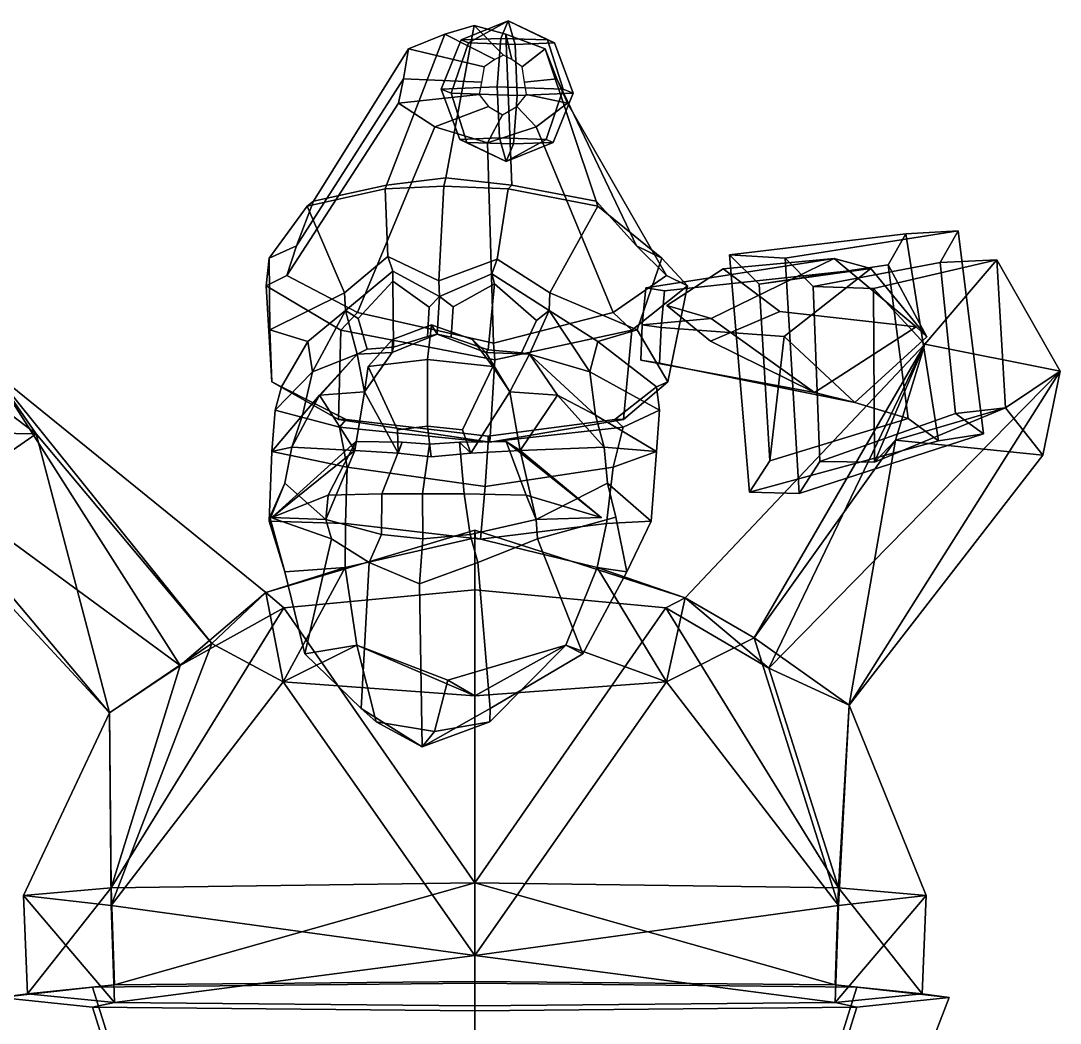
# Model space of a CAD drawing. Extents: x -301 to 177, y -153 to 314.
# Drawn here: x -140.9 to 177.2, y 6 to 312.8 of the extents above; entities that cross this region are included whole.
import ezdxf

# ---------------------------------------------------------------- set-up
doc = ezdxf.new("R2010")
doc.units = 0

msp = doc.modelspace()

# ---------------------------------------------------------------- linework, layer by layer
for p in [(-64.091278, 160.729126, 93.937881), (36.7341, 160.729126, 109.028419)]:
    msp.add_point(p)
for points in [[(5.99396, 307.382202, -33.092285), (8.255719, 312.779541, -48.203899), (-6.112992, 306.928131, -42.320713)], [(-6.112992, 306.928131, -42.320713), (8.255719, 312.779541, -48.203899), (-3.941611, 306.019928, -56.82848)], [(8.255719, 312.779541, -48.203899), (10.336731, 305.565826, -62.107876), (-3.941611, 306.019928, -56.82848)], [(5.99396, 307.382202, -33.092285), (20.272326, 306.928101, -38.371616), (8.255719, 312.779541, -48.203899)], [(8.255719, 312.779541, -48.203899), (22.443705, 306.019928, -52.879383), (10.336731, 305.565826, -62.107876)], [(20.272326, 306.928101, -38.371616), (22.443705, 306.019928, -52.879383), (8.255719, 312.779541, -48.203899)], [(-51.360207, 257.612915, 54.90715), (-28.999304, 262.487091, 70.133171), (-11.198099, 308.714508, 18.303576), (-22.26362, 304.233734, 13.232353)], [(-10.845557, 264.669586, 79.88118), (-2.157792, 311.329468, 21.649654), (-11.198099, 308.714508, 18.303576), (-28.999304, 262.487091, 70.133171)], [(4.118964, 300.94574, -38.480221), (0.84973, 298.670441, -38.758408), (-22.26362, 304.233734, 13.232353), (-11.198099, 308.714508, 18.303576)], [(6.749979, 302.27359, -38.209644), (4.118964, 300.94574, -38.480221), (-11.198099, 308.714508, 18.303576), (-2.157792, 311.329468, 21.649654)], [(-10.845557, 264.669586, 79.88118), (9.366714, 262.487091, 75.875412), (7.466033, 308.714508, 21.097038), (-2.157792, 311.329468, 21.649654)], [(6.749979, 302.27359, -38.209644), (-2.157792, 311.329468, 21.649654), (7.466033, 308.714508, 21.097038), (9.34492, 300.94574, -37.698051)], [(35.20565, 257.612915, 67.863464), (19.531414, 304.233734, 19.487822), (7.466033, 308.714508, 21.097038), (9.366714, 262.487091, 75.875412)], [(9.34492, 300.94574, -37.698051), (7.466033, 308.714508, 21.097038), (19.531414, 304.233734, 19.487822), (12.552341, 298.670441, -37.006874)], [(4.876355, 292.535553, -25.625166), (5.99396, 307.382202, -33.092285), (-6.112992, 306.928131, -42.320713), (-12.245483, 291.893372, -38.676121)], [(-12.245483, 291.893372, -38.676121), (-6.112992, 306.928131, -42.320713), (-3.941611, 306.019928, -56.82848), (-9.174676, 290.609009, -59.193279)], [(-3.941611, 306.019928, -56.82848), (10.336731, 305.565826, -62.107876), (11.017958, 289.966827, -66.659393), (-9.174676, 290.609009, -59.193279)], [(4.876355, 292.535553, -25.625166), (25.068979, 291.893372, -33.091255), (20.272326, 306.928101, -38.371616), (5.99396, 307.382202, -33.092285)], [(22.443705, 306.019928, -52.879383), (28.139788, 290.609009, -53.608414), (11.017958, 289.966827, -66.659393), (10.336731, 305.565826, -62.107876)], [(25.068979, 291.893372, -33.091255), (28.139788, 290.609009, -53.608414), (22.443705, 306.019928, -52.879383), (20.272326, 306.928101, -38.371616)], [(-56.544651, 243.950378, 29.679033), (-51.360207, 257.612915, 54.90715), (-22.26362, 304.233734, 13.232353), (-23.830629, 295.004791, 5.963974)], [(0.84973, 298.670441, -38.758408), (0.058994, 293.9841, -38.441891), (-23.830629, 295.004791, 5.963974), (-22.26362, 304.233734, 13.232353)], [(12.552341, 298.670441, -37.006874), (19.531414, 304.233734, 19.487822), (23.157797, 295.004791, 12.996737), (13.215754, 293.98407, -36.472713)], [(47.549232, 243.950378, 45.258766), (23.157797, 295.004791, 12.996737), (19.531414, 304.233734, 19.487822), (35.20565, 257.612915, 67.863464)], [(-59.533733, 234.859436, 8.13001), (-56.544651, 243.950378, 29.679033), (-23.830629, 295.004791, 5.963974), (-25.377386, 287.560333, 0.058672)], [(0.058994, 293.9841, -38.441891), (-0.658015, 290.203888, -38.198421), (-25.377386, 287.560333, 0.058672), (-23.830629, 295.004791, 5.963974)], [(13.215754, 293.98407, -36.472713), (23.157797, 295.004791, 12.996737), (26.365742, 287.560333, 7.803072), (13.830061, 290.203857, -36.029987)], [(56.71648, 234.859436, 25.529181), (26.365742, 287.560333, 7.803072), (23.157797, 295.004791, 12.996737), (47.549232, 243.950378, 45.258766)], [(-0.658015, 290.203888, -38.198421), (2.20094, 286.508636, -37.427601), (-14.175622, 280.283203, -3.811017), (-25.377386, 287.560333, 0.058672)], [(4.876355, 292.535553, -25.625166), (-12.245483, 291.893372, -38.676121), (-6.549375, 276.482452, -39.405087), (5.557578, 276.936554, -30.176657)], [(-12.245483, 291.893372, -38.676121), (-9.174676, 290.609009, -59.193279), (-4.377994, 275.57428, -53.912853), (-6.549375, 276.482452, -39.405087)], [(-4.377994, 275.57428, -53.912853), (-9.174676, 290.609009, -59.193279), (11.017958, 289.966827, -66.659393), (9.900349, 275.120178, -59.192249)], [(4.876355, 292.535553, -25.625166), (5.557578, 276.936554, -30.176657), (19.835939, 276.482452, -35.45599), (25.068979, 291.893372, -33.091255)], [(22.00732, 275.574249, -49.963757), (9.900349, 275.120178, -59.192249), (11.017958, 289.966827, -66.659393), (28.139788, 290.609009, -53.608414)], [(13.830061, 290.203857, -36.029987), (26.365742, 287.560333, 7.803072), (16.787809, 280.283203, 0.823283), (10.870701, 286.508636, -36.129997)], [(25.068979, 291.893372, -33.091255), (19.835939, 276.482452, -35.45599), (22.00732, 275.574249, -49.963757), (28.139788, 290.609009, -53.608414)], [(-37.881889, 223.494446, -6.820795), (-59.533733, 234.859436, 8.13001), (-25.377386, 287.560333, 0.058672), (-14.175622, 280.283203, -3.811017)], [(2.20094, 286.508636, -37.427601), (6.502005, 284.019165, -36.552868), (1.853079, 275.380676, -5.148481), (-14.175622, 280.283203, -3.811017)], [(10.870701, 286.508636, -36.129997), (16.787809, 280.283203, 0.823283), (1.853079, 275.380676, -5.148481), (6.502005, 284.019165, -36.552868)], [(40.390739, 223.494446, 4.89427), (16.787809, 280.283203, 0.823283), (26.365742, 287.560333, 7.803072), (56.71648, 234.859436, 25.529181)], [(3.730809, 214.117126, -17.508875), (-37.881889, 223.494446, -6.820795), (-14.175622, 280.283203, -3.811017), (1.853079, 275.380676, -5.148481)], [(3.730809, 214.117126, -17.508875), (1.853079, 275.380676, -5.148481), (16.787809, 280.283203, 0.823283), (40.390739, 223.494446, 4.89427)], [(5.557578, 276.936554, -30.176657), (-6.549375, 276.482452, -39.405087), (7.638571, 269.722839, -44.080578)], [(5.557578, 276.936554, -30.176657), (7.638571, 269.722839, -44.080578), (19.835939, 276.482452, -35.45599)], [(-6.549375, 276.482452, -39.405087), (-4.377994, 275.57428, -53.912853), (7.638571, 269.722839, -44.080578)], [(7.638571, 269.722839, -44.080578), (-4.377994, 275.57428, -53.912853), (9.900349, 275.120178, -59.192249)], [(19.835939, 276.482452, -35.45599), (7.638571, 269.722839, -44.080578), (22.00732, 275.574249, -49.963757)], [(7.638571, 269.722839, -44.080578), (9.900349, 275.120178, -59.192249), (22.00732, 275.574249, -49.963757)], [(-11.486476, 262.148865, 84.163391), (-10.845557, 264.669586, 79.88118), (-28.999304, 262.487091, 70.133171), (-29.403528, 261.395996, 75.407707)], [(-11.486476, 262.148865, 84.163391), (8.208937, 261.395996, 81.03717), (9.366714, 262.487091, 75.875412), (-10.845557, 264.669586, 79.88118)], [(-29.403528, 261.395996, 75.407707), (-28.999304, 262.487091, 70.133171), (-51.360207, 257.612915, 54.90715), (-53.321571, 256.01767, 59.784767)], [(-28.579664, 240.680573, 85.510315), (-29.403528, 261.395996, 75.407707), (-53.321571, 256.01767, 59.784767), (-41.840202, 229.48877, 75.169785)], [(-12.991803, 233.21106, 94.221024), (-11.486476, 262.148865, 84.163391), (-29.403528, 261.395996, 75.407707), (-28.579664, 240.680573, 85.510315)], [(-12.991803, 233.21106, 94.221024), (4.811924, 239.875397, 90.800224), (8.208937, 261.395996, 81.03717), (-11.486476, 262.148865, 84.163391)], [(4.811924, 239.875397, 90.800224), (21.015656, 229.48877, 84.577431), (35.652992, 256.01767, 73.101593), (8.208937, 261.395996, 81.03717)], [(8.208937, 261.395996, 81.03717), (35.652992, 256.01767, 73.101593), (35.20565, 257.612915, 67.863464), (9.366714, 262.487091, 75.875412)], [(-53.321571, 256.01767, 59.784767), (-51.360207, 257.612915, 54.90715), (-56.544651, 243.950378, 29.679033), (-64.953331, 240.151947, 30.905825)], [(-41.840202, 229.48877, 75.169785), (-53.321571, 256.01767, 59.784767), (-64.953331, 240.151947, 30.905825), (-64.666481, 218.160614, 55.789299)], [(21.015656, 229.48877, 84.577431), (47.670555, 218.160614, 72.602783), (55.230251, 240.151947, 48.893703), (35.652992, 256.01767, 73.101593)], [(35.652992, 256.01767, 73.101593), (55.230251, 240.151947, 48.893703), (47.549232, 243.950378, 45.258766), (35.20565, 257.612915, 67.863464)], [(129.954834, 247.605103, 116.519173), (145.942841, 248.535278, 87.527206), (92.969337, 240.152222, 58.801548), (75.980896, 241.117676, 86.368279)], [(145.942841, 248.535278, 87.527206), (140.439865, 238.837097, 84.465324), (101.548302, 231.514282, 63.365505), (92.969337, 240.152222, 58.801548)], [(153.665298, 186.327759, 91.155602), (145.942841, 248.535278, 87.527206), (129.954834, 247.605103, 116.519173), (139.901321, 184.22348, 122.361053)], [(153.665298, 186.327759, 91.155602), (145.116821, 192.630127, 86.587563), (140.439865, 238.837097, 84.465324), (145.942841, 248.535278, 87.527206)], [(129.954834, 247.605103, 116.519173), (75.980896, 241.117676, 86.368279), (85.011574, 232.137268, 91.173553), (124.504433, 238.073669, 113.487175)], [(139.901321, 184.22348, 122.361053), (129.954834, 247.605103, 116.519173), (124.504433, 238.073669, 113.487175), (130.675812, 191.04364, 117.431389)], [(-64.953331, 240.151947, 30.905825), (-56.544651, 243.950378, 29.679033), (-59.533733, 234.859436, 8.13001), (-65.800392, 231.690735, 6.595783)], [(55.230251, 240.151947, 48.893703), (63.157722, 231.690735, 25.896946), (56.71648, 234.859436, 25.529181), (47.549232, 243.950378, 45.258766)], [(-64.666481, 218.160614, 55.789299), (-64.953331, 240.151947, 30.905825), (-65.800392, 231.690735, 6.595783), (-64.126343, 202.315948, 21.894848)], [(-28.579664, 240.680573, 85.510315), (-41.840202, 229.48877, 75.169785), (-41.549263, 224.100891, 75.164276), (-27.090471, 236.203339, 85.948494)], [(-12.991803, 233.21106, 94.221024), (-28.579664, 240.680573, 85.510315), (-27.090471, 236.203339, 85.948494), (-12.774141, 228.432983, 92.766739)], [(-12.991803, 233.21106, 94.221024), (-12.774141, 228.432983, 92.766739), (3.262942, 235.390625, 90.76149), (4.811924, 239.875397, 90.800224)], [(4.811924, 239.875397, 90.800224), (3.262942, 235.390625, 90.76149), (20.739077, 224.100891, 84.486969), (21.015656, 229.48877, 84.577431)], [(47.670555, 218.160614, 72.602783), (57.077751, 202.315918, 40.035469), (63.157722, 231.690735, 25.896946), (55.230251, 240.151947, 48.893703)], [(49.230419, 219.778961, 116.190063), (70.337105, 221.648499, 126.101402), (107.949966, 240.021057, 125.453171), (50.336929, 231.0271, 114.947227)], [(50.336929, 231.0271, 114.947227), (107.949966, 240.021057, 125.453171), (119.236374, 236.933899, 94.240799), (56.081738, 230.16156, 103.383926)], [(56.812195, 225.648712, 179.035706), (73.9925, 236.835144, 185.5159), (107.949966, 240.021057, 125.453171), (70.337105, 221.648499, 126.101402)], [(91.389931, 223.764221, 184.089478), (133.123627, 219.092987, 141.193756), (107.949966, 240.021057, 125.453171), (73.9925, 236.835144, 185.5159)], [(97.322823, 168.125549, 60.521229), (82.116432, 168.488037, 89.947334), (75.980896, 241.117676, 86.368279), (92.969337, 240.152222, 58.801548)], [(82.116432, 168.488037, 89.947334), (88.263222, 178.136475, 93.356995), (85.011574, 232.137268, 91.173553), (75.980896, 241.117676, 86.368279)], [(97.322823, 168.125549, 60.521229), (92.969337, 240.152222, 58.801548), (101.548302, 231.514282, 63.365505), (103.606529, 177.920654, 64.006256)], [(140.439865, 238.837097, 84.465324), (157.818817, 239.669678, 52.814606), (120.025139, 230.818207, 32.295124), (101.548302, 231.514282, 63.365505)], [(133.123627, 219.092987, 141.193756), (136.342728, 216.022156, 105.888664), (119.236374, 236.933899, 94.240799), (107.949966, 240.021057, 125.453171)], [(157.818817, 239.669678, 52.814606), (135.723419, 213.76825, -15.235872), (120.025139, 230.818207, 32.295124)], [(157.818817, 239.669678, 52.814606), (177.177353, 205.515533, -22.688622), (135.723419, 213.76825, -15.235872)], [(160.450134, 194.314667, 53.837917), (157.818817, 239.669678, 52.814606), (140.439865, 238.837097, 84.465324), (145.116821, 192.630127, 86.587563)], [(160.450134, 194.314667, 53.837917), (177.177353, 205.515533, -22.688622), (157.818817, 239.669678, 52.814606)], [(-27.099237, 233.063599, 84.292938), (-27.090471, 236.203339, 85.948494), (-41.549263, 224.100891, 75.164276), (-37.716499, 221.67981, 76.181885)], [(-27.099237, 233.063599, 84.292938), (-15.948938, 225.10498, 90.238136), (-12.774141, 228.432983, 92.766739), (-27.090471, 236.203339, 85.948494)], [(55.094769, 218.911865, 104.66584), (56.081738, 230.16156, 103.383926), (119.236374, 236.933899, 94.240799), (92.683083, 216.134277, 84.025833)], [(70.129059, 214.782532, 187.911057), (91.389931, 223.764221, 184.089478), (73.9925, 236.835144, 185.5159), (56.812195, 225.648712, 179.035706)], [(136.342728, 216.022156, 105.888664), (124.504433, 238.073669, 113.487175), (85.011574, 232.137268, 91.173553), (119.236374, 236.933899, 94.240799)], [(92.683083, 216.134277, 84.025833), (119.236374, 236.933899, 94.240799), (85.011574, 232.137268, 91.173553), (88.263222, 178.136475, 93.356995)], [(114.369781, 195.939453, 98.009506), (130.675812, 191.04364, 117.431389), (124.504433, 238.073669, 113.487175), (136.342728, 216.022156, 105.888664)], [(-65.800392, 231.690735, 6.595783), (-59.533733, 234.859436, 8.13001), (-37.881889, 223.494446, -6.820795), (-42.941433, 218.089905, -9.627839)], [(-26.909229, 212.850098, 88.97905), (-27.099237, 233.063599, 84.292938), (-37.716499, 221.67981, 76.181885), (-34.97242, 212.267059, 82.660706)], [(-15.948938, 225.10498, 90.238136), (-27.099237, 233.063599, 84.292938), (-26.909229, 212.850098, 88.97905), (-16.502682, 216.160156, 93.937897)], [(4.030447, 232.302063, 88.990067), (3.262942, 235.390625, 90.76149), (-12.774141, 228.432983, 92.766739), (-8.578051, 225.279358, 91.472435)], [(-8.578051, 225.279358, 91.472435), (-9.177725, 216.003082, 95.479073), (2.135132, 212.043457, 92.931953), (4.030447, 232.302063, 88.990067)], [(2.135132, 212.043457, 92.931953), (12.32122, 211.16452, 88.197624), (16.897108, 221.050171, 81.954269), (4.030447, 232.302063, 88.990067)], [(4.030447, 232.302063, 88.990067), (16.897108, 221.050171, 81.954269), (20.739077, 224.100891, 84.486969), (3.262942, 235.390625, 90.76149)], [(63.157722, 231.690735, 25.896946), (46.050426, 218.089905, 3.691574), (40.390739, 223.494446, 4.89427), (56.71648, 234.859436, 25.529181)], [(-64.126343, 202.315948, 21.894848), (-65.800392, 231.690735, 6.595783), (-42.941433, 218.089905, -9.627839), (-43.732906, 190.787476, 1.589238)], [(-53.10817, 214.649536, 59.125404), (-41.549263, 224.100891, 75.164276), (-41.840202, 229.48877, 75.169785), (-64.666481, 218.160614, 55.789299)], [(35.641979, 214.649536, 72.408638), (47.670555, 218.160614, 72.602783), (21.015656, 229.48877, 84.577431), (20.739077, 224.100891, 84.486969)], [(57.077751, 202.315918, 40.035469), (43.523067, 190.787476, 14.648841), (46.050426, 218.089905, 3.691574), (63.157722, 231.690735, 25.896946)], [(49.230419, 219.778961, 116.190063), (50.336929, 231.0271, 114.947227), (56.081738, 230.16156, 103.383926), (55.094769, 218.911865, 104.66584)], [(120.025139, 230.818207, 32.295124), (120.339722, 177.685211, 31.996845), (103.606529, 177.920654, 64.006256), (101.548302, 231.514282, 63.365505)], [(120.339722, 177.685211, 31.996845), (120.025139, 230.818207, 32.295124), (135.723419, 213.76825, -15.235872)], [(-16.502682, 216.160156, 93.937897), (-13.48182, 216.870728, 97.494995), (-12.774141, 228.432983, 92.766739), (-15.948938, 225.10498, 90.238136)], [(-9.177725, 216.003082, 95.479073), (-8.578051, 225.279358, 91.472435), (-12.774141, 228.432983, 92.766739), (-13.48182, 216.870728, 97.494995)], [(-51.695263, 205.314758, 62.74902), (-41.549263, 224.100891, 75.164276), (-53.10817, 214.649536, 59.125404)], [(-37.949688, 210.710144, 83.762894), (-41.549263, 224.100891, 75.164276), (-51.695263, 205.314758, 62.74902)], [(-42.941433, 218.089905, -9.627839), (-37.881889, 223.494446, -6.820795), (3.730809, 214.117126, -17.508875), (4.159691, 208.980286, -20.374393)], [(-34.97242, 212.267059, 82.660706), (-37.716499, 221.67981, 76.181885), (-41.549263, 224.100891, 75.164276), (-37.949688, 210.710144, 83.762894)], [(46.050426, 218.089905, 3.691574), (4.159691, 208.980286, -20.374393), (3.730809, 214.117126, -17.508875), (40.390739, 223.494446, 4.89427)], [(12.32122, 211.16452, 88.197624), (14.779719, 210.710144, 91.654907), (20.739077, 224.100891, 84.486969), (16.897108, 221.050171, 81.954269)], [(14.779719, 210.710144, 91.654907), (33.230057, 205.314758, 75.459793), (20.739077, 224.100891, 84.486969)], [(33.230057, 205.314758, 75.459793), (35.641979, 214.649536, 72.408638), (20.739077, 224.100891, 84.486969)], [(70.129059, 214.782532, 187.911057), (56.812195, 225.648712, 179.035706), (70.337105, 221.648499, 126.101402), (102.0271, 199.038696, 128.805862)], [(70.129059, 214.782532, 187.911057), (102.0271, 199.038696, 128.805862), (133.123627, 219.092987, 141.193756), (91.389931, 223.764221, 184.089478)], [(-16.42309, 209.100861, 118.857727), (-15.285988, 219.784607, 111.260338), (-27.201632, 215.266296, 107.283188), (-34.637539, 206.985107, 110.105057)], [(-15.285988, 219.784607, 111.260338), (-13.48182, 216.870728, 97.494995), (-27.285545, 211.301697, 91.711166), (-27.201632, 215.266296, 107.283188)], [(-16.42309, 209.100861, 118.857727), (3.555807, 206.985077, 115.821457), (-2.728063, 215.266296, 110.946152), (-15.285988, 219.784607, 111.260338)], [(-15.285988, 219.784607, 111.260338), (-2.728063, 215.266296, 110.946152), (1.410413, 211.301697, 96.006096), (-13.48182, 216.870728, 97.494995)], [(48.819725, 208.918884, 117.780983), (102.0271, 199.038696, 128.805862), (70.337105, 221.648499, 126.101402), (49.230419, 219.778961, 116.190063)], [(48.819725, 208.918884, 117.780983), (49.230419, 219.778961, 116.190063), (55.094769, 218.911865, 104.66584), (54.592361, 208.050659, 106.187378)], [(-64.666481, 218.160614, 55.789299), (-64.126343, 202.315948, 21.894848), (-61.158009, 200.756104, 23.951933), (-53.10817, 214.649536, 59.125404)], [(-43.732906, 190.787476, 1.589238), (-42.941433, 218.089905, -9.627839), (4.159691, 208.980286, -20.374393), (2.574246, 183.851807, -9.781467)], [(-26.909229, 212.850098, 88.97905), (-27.285545, 211.301697, 91.711166), (-13.48182, 216.870728, 97.494995), (-16.502682, 216.160156, 93.937897)], [(2.135132, 212.043457, 92.931953), (-9.177725, 216.003082, 95.479073), (-13.48182, 216.870728, 97.494995), (1.410413, 211.301697, 96.006096)], [(43.523067, 190.787476, 14.648841), (2.574246, 183.851807, -9.781467), (4.159691, 208.980286, -20.374393), (46.050426, 218.089905, 3.691574)], [(47.670555, 218.160614, 72.602783), (35.641979, 214.649536, 72.408638), (53.637215, 200.756104, 41.133335), (57.077751, 202.315918, 40.035469)], [(54.592361, 208.050659, 106.187378), (55.094769, 218.911865, 104.66584), (92.683083, 216.134277, 84.025833), (114.369781, 195.939453, 98.009506)], [(102.0271, 199.038696, 128.805862), (114.369781, 195.939453, 98.009506), (136.342728, 216.022156, 105.888664), (133.123627, 219.092987, 141.193756)], [(-211.201233, 187.630524, 59.536434), (-136.177948, 186.366882, 59.857269), (-173.062149, 214.205261, 73.735313)], [(-173.062149, 214.205261, 73.735313), (-136.177948, 186.366882, 59.857269), (-149.622055, 205.542603, 17.77009)], [(-53.10817, 214.649536, 59.125404), (-61.158009, 200.756104, 23.951933), (-63.127682, 193.646057, 27.149687), (-51.695263, 205.314758, 62.74902)], [(-34.637539, 206.985107, 110.105057), (-27.201632, 215.266296, 107.283188), (-27.285545, 211.301697, 91.711166), (-35.754887, 199.252686, 94.276337)], [(3.555807, 206.985077, 115.821457), (8.757589, 199.252686, 100.938522), (1.410413, 211.301697, 96.006096), (-2.728063, 215.266296, 110.946152)], [(35.641979, 214.649536, 72.408638), (33.230057, 205.314758, 75.459793), (54.584324, 193.646057, 44.767647), (53.637215, 200.756104, 41.133335)], [(83.463379, 123.97467, 45.745739), (135.723419, 213.76825, -15.235872), (62.413631, 136.218872, -1.487377)], [(87.95414, 114.660217, -30.830082), (62.413631, 136.218872, -1.487377), (135.723419, 213.76825, -15.235872)], [(83.463379, 123.97467, 45.745739), (126.802238, 184.420563, 26.736427), (135.723419, 213.76825, -15.235872)], [(87.95414, 114.660217, -30.830082), (135.723419, 213.76825, -15.235872), (177.177353, 205.515533, -22.688622)], [(114.369781, 195.939453, 98.009506), (92.683083, 216.134277, 84.025833), (88.263222, 178.136475, 93.356995), (130.675812, 191.04364, 117.431389)], [(120.339722, 177.685211, 31.996845), (135.723419, 213.76825, -15.235872), (126.802238, 184.420563, 26.736427)], [(-54.669491, 192.054596, 66.451294), (-37.949688, 210.710144, 83.762894), (-51.695263, 205.314758, 62.74902)], [(-49.527267, 198.188721, 89.401711), (-37.949688, 210.710144, 83.762894), (-54.669491, 192.054596, 66.451294)], [(-49.527267, 198.188721, 89.401711), (-35.754887, 199.252686, 94.276337), (-37.949688, 210.710144, 83.762894)], [(-26.909229, 212.850098, 88.97905), (-34.97242, 212.267059, 82.660706), (-37.949688, 210.710144, 83.762894), (-27.285545, 211.301697, 91.711166)], [(-35.754887, 199.252686, 94.276337), (-27.285545, 211.301697, 91.711166), (-37.949688, 210.710144, 83.762894)], [(2.135132, 212.043457, 92.931953), (1.410413, 211.301697, 96.006096), (14.779719, 210.710144, 91.654907), (12.32122, 211.16452, 88.197624)], [(8.757589, 199.252686, 100.938522), (14.779719, 210.710144, 91.654907), (1.410413, 211.301697, 96.006096)], [(23.353659, 198.188721, 100.309799), (14.779719, 210.710144, 91.654907), (8.757589, 199.252686, 100.938522)], [(23.353659, 198.188721, 100.309799), (34.990005, 192.054596, 79.870628), (14.779719, 210.710144, 91.654907)], [(34.990005, 192.054596, 79.870628), (33.230057, 205.314758, 75.459793), (14.779719, 210.710144, 91.654907)], [(-25.684347, 187.631348, 112.694336), (-34.637539, 206.985107, 110.105057), (-35.754887, 199.252686, 94.276337), (-25.471174, 180.42691, 101.668213)], [(-16.471256, 188.672424, 119.179535), (-16.42309, 209.100861, 118.857727), (-34.637539, 206.985107, 110.105057), (-25.684347, 187.631348, 112.694336)], [(-16.471256, 188.672424, 119.179535), (-5.763143, 187.631348, 115.675949), (3.555807, 206.985077, 115.821457), (-16.42309, 209.100861, 118.857727)], [(-5.763143, 187.631348, 115.675949), (-3.23969, 180.42691, 104.995598), (8.757589, 199.252686, 100.938522), (3.555807, 206.985077, 115.821457)], [(48.819725, 208.918884, 117.780983), (54.592361, 208.050659, 106.187378), (114.369781, 195.939453, 98.009506), (102.0271, 199.038696, 128.805862)], [(-92.127296, 115.437744, -30.314686), (-180.640747, 180.321106, 12.554722), (-149.622055, 205.542603, 17.77009)], [(-82.442093, 122.193726, 45.91293), (-65.966537, 137.811005, -3.29705), (-149.622055, 205.542603, 17.77009)], [(-82.442093, 122.193726, 45.91293), (-149.622055, 205.542603, 17.77009), (-136.177948, 186.366882, 59.857269)], [(-92.127296, 115.437744, -30.314686), (-149.622055, 205.542603, 17.77009), (-65.966537, 137.811005, -3.29705)], [(-51.695263, 205.314758, 62.74902), (-63.127682, 193.646057, 27.149687), (-64.082382, 180.988525, 33.384148), (-54.669491, 192.054596, 66.451294)], [(33.230057, 205.314758, 75.459793), (34.990005, 192.054596, 79.870628), (53.67186, 180.988495, 51.008427), (54.584324, 193.646057, 44.767647)], [(112.622353, 103.379303, 8.377866), (87.95414, 114.660217, -30.830082), (177.177353, 205.515533, -22.688622)], [(171.821579, 179.83667, 12.963461), (112.622353, 103.379303, 8.377866), (177.177353, 205.515533, -22.688622)], [(160.450134, 194.314667, 53.837917), (171.821579, 179.83667, 12.963461), (177.177353, 205.515533, -22.688622)], [(-64.126343, 202.315948, 21.894848), (-43.732906, 190.787476, 1.589238), (-41.338791, 190.813019, 2.718875), (-61.158009, 200.756104, 23.951933)], [(-63.127682, 193.646057, 27.149687), (-61.158009, 200.756104, 23.951933), (-41.338791, 190.813019, 2.718875), (-43.342533, 188.43161, 0.793907)], [(57.077751, 202.315918, 40.035469), (53.637215, 200.756104, 41.133335), (40.903126, 190.813019, 15.028025), (43.523067, 190.787476, 14.648841)], [(54.584324, 193.646057, 44.767647), (43.382652, 188.43161, 13.774066), (40.903126, 190.813019, 15.028025), (53.637215, 200.756104, 41.133335)], [(-58.021461, 182.280273, 68.543167), (-49.527267, 198.188721, 89.401711), (-54.669491, 192.054596, 66.451294)], [(-38.709785, 181.301575, 93.257896), (-49.527267, 198.188721, 89.401711), (-58.021461, 182.280273, 68.543167)], [(-38.709785, 181.301575, 93.257896), (-35.754887, 199.252686, 94.276337), (-49.527267, 198.188721, 89.401711)], [(-25.471174, 180.42691, 101.668213), (-35.754887, 199.252686, 94.276337), (-38.709785, 181.301575, 93.257896)], [(-3.23969, 180.42691, 104.995598), (11.881183, 181.301575, 100.829849), (8.757589, 199.252686, 100.938522)], [(11.881183, 181.301575, 100.829849), (23.353659, 198.188721, 100.309799), (8.757589, 199.252686, 100.938522)], [(11.881183, 181.301575, 100.829849), (37.582623, 182.280273, 82.852234), (23.353659, 198.188721, 100.309799)], [(37.582623, 182.280273, 82.852234), (34.990005, 192.054596, 79.870628), (23.353659, 198.188721, 100.309799)], [(120.339722, 177.685211, 31.996845), (160.450134, 194.314667, 53.837917), (145.116821, 192.630127, 86.587563), (103.606529, 177.920654, 64.006256)], [(160.450134, 194.314667, 53.837917), (120.339722, 177.685211, 31.996845), (126.802238, 184.420563, 26.736427)], [(160.450134, 194.314667, 53.837917), (126.802238, 184.420563, 26.736427), (171.821579, 179.83667, 12.963461)], [(-64.082382, 180.988525, 33.384148), (-63.127682, 193.646057, 27.149687), (-43.342533, 188.43161, 0.793907), (-41.037544, 176.186646, 3.569615)], [(-54.669491, 192.054596, 66.451294), (-64.082382, 180.988525, 33.384148), (-58.021461, 182.280273, 68.543167)], [(34.990005, 192.054596, 79.870628), (37.582623, 182.280273, 82.852234), (53.67186, 180.988495, 51.008427)], [(53.67186, 180.988495, 51.008427), (40.365993, 176.186646, 15.753284), (43.382652, 188.43161, 13.774066), (54.584324, 193.646057, 44.767647)], [(139.901321, 184.22348, 122.361053), (130.675812, 191.04364, 117.431389), (88.263222, 178.136475, 93.356995), (82.116432, 168.488037, 89.947334)], [(153.665298, 186.327759, 91.155602), (97.322823, 168.125549, 60.521229), (103.606529, 177.920654, 64.006256), (145.116821, 192.630127, 86.587563)], [(-43.732906, 190.787476, 1.589238), (2.574246, 183.851807, -9.781467), (2.151518, 185.614746, -6.957069), (-41.338791, 190.813019, 2.718875)], [(-43.342533, 188.43161, 0.793907), (-41.338791, 190.813019, 2.718875), (2.151518, 185.614746, -6.957069), (2.099426, 183.838806, -6.609021)], [(-41.037544, 176.186646, 3.569615), (-43.342533, 188.43161, 0.793907), (2.099426, 183.838806, -6.609021), (1.232542, 170.277313, -0.817071)], [(-16.471256, 188.672424, 119.179535), (-25.684347, 187.631348, 112.694336), (-25.471174, 180.42691, 101.668213), (-15.306826, 179.388672, 109.688515)], [(-16.471256, 188.672424, 119.179535), (-15.306826, 179.388672, 109.688515), (-3.23969, 180.42691, 104.995598), (-5.763143, 187.631348, 115.675949)], [(40.365993, 176.186646, 15.753284), (1.232542, 170.277313, -0.817071), (2.099426, 183.838806, -6.609021), (43.382652, 188.43161, 13.774066)], [(43.382652, 188.43161, 13.774066), (2.099426, 183.838806, -6.609021), (2.151518, 185.614746, -6.957069), (40.903126, 190.813019, 15.028025)], [(43.523067, 190.787476, 14.648841), (40.903126, 190.813019, 15.028025), (2.151518, 185.614746, -6.957069), (2.574246, 183.851807, -9.781467)], [(-211.201233, 187.630524, 59.536434), (-170.816788, 162.437439, 48.430222), (-136.177948, 186.366882, 59.857269)], [(-170.816788, 162.437439, 48.430222), (-113.776489, 101.016296, 12.309817), (-136.177948, 186.366882, 59.857269)], [(-113.776489, 101.016296, 12.309817), (-82.442093, 122.193726, 45.91293), (-136.177948, 186.366882, 59.857269)], [(153.665298, 186.327759, 91.155602), (139.901321, 184.22348, 122.361053), (82.116432, 168.488037, 89.947334), (97.322823, 168.125549, 60.521229)], [(-60.126804, 171.307373, 71.976334), (-58.021461, 182.280273, 68.543167), (-64.082382, 180.988525, 33.384148), (-64.881027, 159.652161, 41.609768)], [(-46.814777, 167.581543, 113.564667), (-38.418163, 184.063507, 106.978592), (-64.091278, 160.729126, 93.937881)], [(-38.418163, 184.063507, 106.978592), (-38.709785, 181.301575, 93.257896), (-64.091278, 160.729126, 93.937881)], [(-60.126804, 171.307373, 71.976334), (-47.566376, 160.164581, 105.362061), (-38.709785, 181.301575, 93.257896), (-58.021461, 182.280273, 68.543167)], [(-24.199085, 183.834015, 109.303177), (-38.418163, 184.063507, 106.978592), (-46.814777, 167.581543, 113.564667), (-30.460701, 167.968079, 124.909492)], [(-38.418163, 184.063507, 106.978592), (-24.199085, 183.834015, 109.303177), (-25.471174, 180.42691, 101.668213), (-38.709785, 181.301575, 93.257896)], [(-30.460701, 167.968079, 124.909492), (-17.97127, 167.967682, 127.490631), (-15.892747, 183.231079, 113.603271), (-24.199085, 183.834015, 109.303177)], [(-15.892747, 183.231079, 113.603271), (-15.306826, 179.388672, 109.688515), (-25.471174, 180.42691, 101.668213), (-24.199085, 183.834015, 109.303177)], [(-5.273424, 167.968079, 128.679276), (-6.691409, 183.834015, 111.923553), (-15.892747, 183.231079, 113.603271), (-17.97127, 167.967682, 127.490631)], [(-15.892747, 183.231079, 113.603271), (-6.691409, 183.834015, 111.923553), (-3.23969, 180.42691, 104.995598), (-15.306826, 179.388672, 109.688515)], [(-6.691409, 183.834015, 111.923553), (-5.273424, 167.968079, 128.679276), (13.685561, 167.581543, 122.619759), (7.585174, 184.063507, 113.863914)], [(7.585174, 184.063507, 113.863914), (11.881183, 181.301575, 100.829849), (-3.23969, 180.42691, 104.995598), (-6.691409, 183.834015, 111.923553)], [(13.685561, 167.581543, 122.619759), (36.7341, 160.729126, 109.028419), (7.585174, 184.063507, 113.863914)], [(7.585174, 184.063507, 113.863914), (36.7341, 160.729126, 109.028419), (11.881183, 181.301575, 100.829849)], [(38.590538, 171.307373, 86.751366), (37.582623, 182.280273, 82.852234), (11.881183, 181.301575, 100.829849), (16.805794, 160.164581, 114.996643)], [(38.590538, 171.307373, 86.751366), (52.027199, 159.652161, 59.107426), (53.67186, 180.988495, 51.008427), (37.582623, 182.280273, 82.852234)], [(112.622353, 103.379303, 8.377866), (126.802238, 184.420563, 26.736427), (83.463379, 123.97467, 45.745739)], [(171.821579, 179.83667, 12.963461), (126.802238, 184.420563, 26.736427), (112.622353, 103.379303, 8.377866)], [(-113.776489, 101.016296, 12.309817), (-180.640747, 180.321106, 12.554722), (-92.127296, 115.437744, -30.314686)], [(-170.816788, 162.437439, 48.430222), (-180.640747, 180.321106, 12.554722), (-113.776489, 101.016296, 12.309817)], [(-64.881027, 159.652161, 41.609768), (-64.082382, 180.988525, 33.384148), (-41.037544, 176.186646, 3.569615), (-41.533604, 158.912292, 12.133405)], [(-64.091278, 160.729126, 93.937881), (-38.709785, 181.301575, 93.257896), (-47.566376, 160.164581, 105.362061)], [(36.7341, 160.729126, 109.028419), (16.805794, 160.164581, 114.996643), (11.881183, 181.301575, 100.829849)], [(52.027199, 159.652161, 59.107426), (38.332996, 158.912292, 24.08704), (40.365993, 176.186646, 15.753284), (53.67186, 180.988495, 51.008427)], [(-41.533604, 158.912292, 12.133405), (-41.037544, 176.186646, 3.569615), (1.232542, 170.277313, -0.817071), (-0.211922, 154.091675, 8.833918)], [(38.332996, 158.912292, 24.08704), (-0.211922, 154.091675, 8.833918), (1.232542, 170.277313, -0.817071), (40.365993, 176.186646, 15.753284)], [(-60.110146, 144.125061, 51.641987), (-64.713867, 160.899841, 77.968651), (-60.126804, 171.307373, 71.976334), (-64.881027, 159.652161, 41.609768)], [(-60.126804, 171.307373, 71.976334), (-64.713867, 160.899841, 77.968651), (-45.813702, 154.214233, 98.175827), (-47.566376, 160.164581, 105.362061)], [(38.590538, 171.307373, 86.751366), (16.805794, 160.164581, 114.996643), (17.233919, 154.214203, 107.61216), (41.222164, 160.899811, 93.824097)], [(44.528126, 144.125061, 67.3032), (52.027199, 159.652161, 59.107426), (38.590538, 171.307373, 86.751366), (41.222164, 160.899811, 93.824097)], [(-47.566376, 160.164581, 105.362061), (-46.814777, 167.581543, 113.564667), (-64.091278, 160.729126, 93.937881)], [(-30.460701, 167.968079, 124.909492), (-46.814777, 167.581543, 113.564667), (-47.566376, 160.164581, 105.362061), (-30.5091, 155.618713, 118.599991)], [(-17.97127, 167.967682, 127.490631), (-30.460701, 167.968079, 124.909492), (-30.5091, 155.618713, 118.599991), (-17.842562, 154.265198, 126.630684)], [(-17.97127, 167.967682, 127.490631), (-17.842562, 154.265198, 126.630684), (-3.379842, 155.618713, 122.660431), (-5.273424, 167.968079, 128.679276)], [(-5.273424, 167.968079, 128.679276), (-3.379842, 155.618713, 122.660431), (16.805794, 160.164581, 114.996643), (13.685561, 167.581543, 122.619759)], [(16.805794, 160.164581, 114.996643), (36.7341, 160.729126, 109.028419), (13.685561, 167.581543, 122.619759)], [(-60.110146, 144.125061, 51.641987), (-64.881027, 159.652161, 41.609768), (-41.533604, 158.912292, 12.133405), (-41.620331, 145.471863, 31.431154)], [(-45.813702, 154.214233, 98.175827), (-64.713867, 160.899841, 77.968651), (-60.110146, 144.125061, 51.641987), (-53.971333, 119.008392, 77.364258)], [(-34.315727, 147, 122.959976), (-30.5091, 155.618713, 118.599991), (-47.566376, 160.164581, 105.362061), (-45.813702, 154.214233, 98.175827)], [(-1.01655, 147, 127.943863), (17.233919, 154.214203, 107.61216), (16.805794, 160.164581, 114.996643), (-3.379842, 155.618713, 122.660431)], [(17.233919, 154.214203, 107.61216), (31.127312, 119.008392, 90.100975), (44.528126, 144.125061, 67.3032), (41.222164, 160.899811, 93.824097)], [(44.528126, 144.125061, 67.3032), (35.42881, 145.471863, 35.473148), (38.332996, 158.912292, 24.08704), (52.027199, 159.652161, 59.107426)], [(-1.952844, 156.878967, -0.294995), (-1.948929, 138.65625, -51.165333), (-60.442371, 133.09137, -42.57951), (-65.966537, 137.811005, -3.29705)], [(-1.952844, 156.878967, -0.294995), (-65.966537, 137.811005, -3.29705), (-41.620331, 145.471863, 31.431154), (-1.822633, 154.570435, 9.36818)], [(-41.620331, 145.471863, 31.431154), (-41.533604, 158.912292, 12.133405), (-0.211922, 154.091675, 8.833918), (-1.822633, 154.570435, 9.36818)], [(-1.952844, 156.878967, -0.294995), (62.413631, 136.218872, -1.487377), (56.514263, 133.09137, -42.57951), (-1.948929, 138.65625, -51.165333)], [(-1.822633, 154.570435, 9.36818), (35.42881, 145.471863, 35.473148), (62.413631, 136.218872, -1.487377), (-1.952844, 156.878967, -0.294995)], [(35.42881, 145.471863, 35.473148), (-1.822633, 154.570435, 9.36818), (-0.211922, 154.091675, 8.833918), (38.332996, 158.912292, 24.08704)], [(-36.792343, 102.291534, 118.414932), (-34.315727, 147, 122.959976), (-45.813702, 154.214233, 98.175827), (-53.971333, 119.008392, 77.364258)], [(-18.945724, 140.488434, 134.001312), (-17.842562, 154.265198, 126.630684), (-30.5091, 155.618713, 118.599991), (-34.315727, 147, 122.959976)], [(-18.945724, 140.488434, 134.001312), (-1.01655, 147, 127.943863), (-3.379842, 155.618713, 122.660431), (-17.842562, 154.265198, 126.630684)], [(2.682243, 102.291534, 124.32309), (31.127312, 119.008392, 90.100975), (17.233919, 154.214203, 107.61216), (-1.01655, 147, 127.943863)], [(-18.103037, 90.635239, 128.371002), (-18.945724, 140.488434, 134.001312), (-34.315727, 147, 122.959976), (-36.792343, 102.291534, 118.414932)], [(-18.103037, 90.635239, 128.371002), (2.682243, 102.291534, 124.32309), (-1.01655, 147, 127.943863), (-18.945724, 140.488434, 134.001312)], [(-65.966537, 137.811005, -3.29705), (-60.600773, 110.485016, 56.9786), (-41.620331, 145.471863, 31.431154)], [(-60.600773, 110.485016, 56.9786), (-38.050785, 121.6875, 64.286827), (-41.620331, 145.471863, 31.431154)], [(-53.971333, 119.008392, 77.364258), (-60.110146, 144.125061, 51.641987), (-41.620331, 145.471863, 31.431154), (-38.050785, 121.6875, 64.286827)], [(31.127312, 119.008392, 90.100975), (25.919554, 121.6875, 68.891319), (35.42881, 145.471863, 35.473148), (44.528126, 144.125061, 67.3032)], [(56.662373, 110.485016, 56.9786), (35.42881, 145.471863, 35.473148), (25.919554, 121.6875, 68.891319)], [(62.413631, 136.218872, -1.487377), (35.42881, 145.471863, 35.473148), (56.662373, 110.485016, 56.9786)], [(-92.127296, 115.437744, -30.314686), (-65.966537, 137.811005, -3.29705), (-60.442371, 133.09137, -42.57951)], [(-82.442093, 122.193726, 45.91293), (-60.600773, 110.485016, 56.9786), (-65.966537, 137.811005, -3.29705)], [(-1.988075, 48.970917, -104.667221), (-60.442371, 133.09137, -42.57951), (-1.948929, 138.65625, -51.165333)], [(-1.988075, 48.970917, -104.667221), (-1.948929, 138.65625, -51.165333), (56.514263, 133.09137, -42.57951)], [(87.95414, 114.660217, -30.830082), (56.514263, 133.09137, -42.57951), (62.413631, 136.218872, -1.487377)], [(83.463379, 123.97467, 45.745739), (62.413631, 136.218872, -1.487377), (56.662373, 110.485016, 56.9786)], [(-113.274467, 47.44986, -68.986519), (-60.442371, 133.09137, -42.57951), (-1.988075, 48.970917, -104.667221)], [(-113.274467, 47.44986, -68.986519), (-92.127296, 115.437744, -30.314686), (-60.442371, 133.09137, -42.57951)], [(109.298325, 47.44986, -68.986511), (-1.988075, 48.970917, -104.667221), (56.514263, 133.09137, -42.57951)], [(109.298325, 47.44986, -68.986511), (56.514263, 133.09137, -42.57951), (87.95414, 114.660217, -30.830082)], [(-113.274467, 42.035919, 91.10984), (-82.442093, 122.193726, 45.91293), (-113.776489, 101.016296, 12.309817)], [(-113.274467, 42.035919, 91.10984), (-60.600773, 110.485016, 56.9786), (-82.442093, 122.193726, 45.91293)], [(-1.988073, 106.232941, 64.744453), (-38.050785, 121.6875, 64.286827), (-60.600773, 110.485016, 56.9786)], [(-36.792343, 102.291534, 118.414932), (-53.971333, 119.008392, 77.364258), (-38.050785, 121.6875, 64.286827), (-32.21674, 98.223557, 103.862152)], [(-32.21674, 98.223557, 103.862152), (-38.050785, 121.6875, 64.286827), (-10.262266, 111.032532, 75.983948), (-14.309266, 95.287689, 103.023422)], [(-10.262266, 111.032532, 75.983948), (-38.050785, 121.6875, 64.286827), (-1.988073, 106.232941, 64.744453)], [(2.567928, 98.223557, 109.068375), (-14.309266, 95.287689, 103.023422), (-10.262266, 111.032532, 75.983948), (25.919554, 121.6875, 68.891319)], [(-10.262266, 111.032532, 75.983948), (-1.988073, 106.232941, 64.744453), (25.919554, 121.6875, 68.891319)], [(-1.988073, 106.232941, 64.744453), (56.662373, 110.485016, 56.9786), (25.919554, 121.6875, 68.891319)], [(2.682243, 102.291534, 124.32309), (2.567928, 98.223557, 109.068375), (25.919554, 121.6875, 68.891319), (31.127312, 119.008392, 90.100975)], [(109.298325, 42.035934, 91.10984), (83.463379, 123.97467, 45.745739), (56.662373, 110.485016, 56.9786)], [(109.298325, 42.035934, 91.10984), (112.622353, 103.379303, 8.377866), (83.463379, 123.97467, 45.745739)], [(-113.274467, 47.44986, -68.986519), (-113.776489, 101.016296, 12.309817), (-92.127296, 115.437744, -30.314686)], [(109.298325, 47.44986, -68.986511), (87.95414, 114.660217, -30.830082), (112.622353, 103.379303, 8.377866)], [(-1.988074, 26.697159, 123.478798), (-60.600773, 110.485016, 56.9786), (-113.274467, 42.035919, 91.10984)], [(-1.988074, 26.697159, 123.478798), (-1.988073, 106.232941, 64.744453), (-60.600773, 110.485016, 56.9786)], [(-1.988074, 26.697159, 123.478798), (56.662373, 110.485016, 56.9786), (-1.988073, 106.232941, 64.744453)], [(-1.988074, 26.697159, 123.478798), (109.298325, 42.035934, 91.10984), (56.662373, 110.485016, 56.9786)], [(-18.103037, 90.635239, 128.371002), (-36.792343, 102.291534, 118.414932), (-32.21674, 98.223557, 103.862152)], [(-18.103037, 90.635239, 128.371002), (2.567928, 98.223557, 109.068375), (2.682243, 102.291534, 124.32309)], [(109.298325, 42.035934, 91.10984), (136.124771, 45.045227, 2.121271), (112.622353, 103.379303, 8.377866)], [(136.124771, 45.045227, 2.121271), (109.298325, 47.44986, -68.986511), (112.622353, 103.379303, 8.377866)], [(-113.274467, 42.035919, 91.10984), (-113.776489, 101.016296, 12.309817), (-140.100922, 45.045227, 2.12127)], [(-140.100922, 45.045227, 2.12127), (-113.776489, 101.016296, 12.309817), (-113.274467, 47.44986, -68.986519)], [(-18.103037, 90.635239, 128.371002), (-32.21674, 98.223557, 103.862152), (-14.309266, 95.287689, 103.023422)], [(-18.103037, 90.635239, 128.371002), (-14.309266, 95.287689, 103.023422), (2.567928, 98.223557, 109.068375)], [(-112.2817, 17.75174, -78.718971), (-113.274467, 47.44986, -68.986519), (-1.988075, 48.970917, -104.667221)], [(-112.2817, 17.75174, -78.718971), (-1.988075, 48.970917, -104.667221), (-1.971654, 18.728012, -109.923225)], [(108.30555, 17.75174, -78.718971), (-1.971654, 18.728012, -109.923225), (-1.988075, 48.970917, -104.667221)], [(108.30555, 17.75174, -78.718971), (-1.988075, 48.970917, -104.667221), (109.298325, 47.44986, -68.986511)], [(-138.876877, 14.965347, 3.677865), (-140.100922, 45.045227, 2.12127), (-113.274467, 47.44986, -68.986519)], [(-112.2817, 12.325623, 81.738014), (-140.100922, 45.045227, 2.12127), (-138.876877, 14.965347, 3.677865)], [(-112.2817, 12.325623, 81.738014), (-113.274467, 42.035919, 91.10984), (-140.100922, 45.045227, 2.12127)], [(-138.876877, 14.965347, 3.677865), (-113.274467, 47.44986, -68.986519), (-112.2817, 17.75174, -78.718971)], [(134.900742, 14.965363, 3.677866), (108.30555, 17.75174, -78.718971), (109.298325, 47.44986, -68.986511)], [(108.30555, 12.325623, 81.738014), (136.124771, 45.045227, 2.121271), (109.298325, 42.035934, 91.10984)], [(108.30555, 12.325623, 81.738014), (134.900742, 14.965363, 3.677866), (136.124771, 45.045227, 2.121271)], [(134.900742, 14.965363, 3.677866), (109.298325, 47.44986, -68.986511), (136.124771, 45.045227, 2.121271)], [(-112.2817, 12.325623, 81.738014), (-1.988074, 26.697159, 123.478798), (-113.274467, 42.035919, 91.10984)], [(108.30555, 12.325623, 81.738014), (109.298325, 42.035934, 91.10984), (-1.988074, 26.697159, 123.478798)], [(-112.2817, 12.325623, 81.738014), (-1.988074, 11.317825, 113.025352), (-1.988074, 26.697159, 123.478798)], [(108.30555, 12.325623, 81.738014), (-1.988074, 26.697159, 123.478798), (-1.988074, 11.317825, 113.025352)], [(-118.934189, 17.068436, -90.801384), (-147.192505, 13.872162, 3.716457), (-138.876877, 14.965347, 3.677865), (-112.2817, 17.75174, -78.718971)], [(-127.747269, -36.378769, 5.490431), (-147.192505, 13.872162, 3.716457), (-118.934189, 17.068436, -90.801384), (-103.174835, -33.182487, -89.027412)], [(-118.934189, 17.068436, -90.801384), (-112.2817, 17.75174, -78.718971), (-1.971654, 18.728012, -109.923225), (-1.987824, 18.301147, -126.157097)], [(-103.174835, -33.182487, -89.027412), (-118.934189, 17.068436, -90.801384), (-1.987824, 18.301147, -126.157097), (-1.988076, -32.843155, -124.353882)], [(99.198692, -33.18248, -89.027412), (-1.988076, -32.843155, -124.353882), (-1.987824, 18.301147, -126.157097), (114.958038, 17.068436, -90.801384)], [(114.958038, 17.068436, -90.801384), (-1.987824, 18.301147, -126.157097), (-1.971654, 18.728012, -109.923225), (108.30555, 17.75174, -78.718971)], [(123.771126, -36.378769, 5.490432), (99.198692, -33.18248, -89.027412), (114.958038, 17.068436, -90.801384), (143.216354, 13.872162, 3.716458)], [(114.958038, 17.068436, -90.801384), (108.30555, 17.75174, -78.718971), (134.900742, 14.965363, 3.677866), (143.216354, 13.872162, 3.716458)], [(-147.192505, 13.872162, 3.716457), (-118.934189, 10.93692, 90.515007), (-112.2817, 12.325623, 81.738014), (-138.876877, 14.965347, 3.677865)], [(-118.934189, 10.93692, 90.515007), (-147.192505, 13.872162, 3.716457), (-127.747269, -36.378769, 5.490431), (-103.174835, -39.314011, 92.288979)], [(114.958038, 10.93692, 90.515007), (99.198692, -39.314011, 92.288979), (123.771126, -36.378769, 5.490432), (143.216354, 13.872162, 3.716458)], [(143.216354, 13.872162, 3.716458), (134.900742, 14.965363, 3.677866), (108.30555, 12.325623, 81.738014), (114.958038, 10.93692, 90.515007)], [(-1.988074, 9.781967, 125.87027), (-1.988074, 11.317825, 113.025352), (-112.2817, 12.325623, 81.738014), (-118.934189, 10.93692, 90.515007)], [(-1.988074, -41.365974, 127.675911), (-1.988074, 9.781967, 125.87027), (-118.934189, 10.93692, 90.515007), (-103.174835, -39.314011, 92.288979)], [(-1.988074, 9.781967, 125.87027), (114.958038, 10.93692, 90.515007), (108.30555, 12.325623, 81.738014), (-1.988074, 11.317825, 113.025352)], [(-1.988074, -41.365974, 127.675911), (99.198692, -39.314011, 92.288979), (114.958038, 10.93692, 90.515007), (-1.988074, 9.781967, 125.87027)]]:
    msp.add_3dface(points)

doc.saveas('drawing.dxf')
